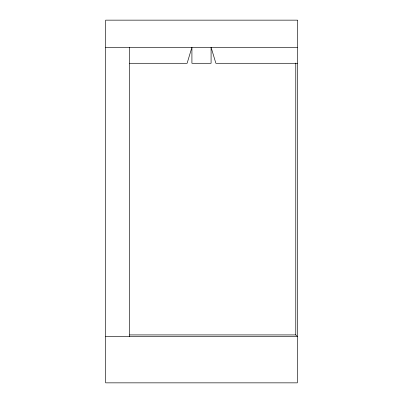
<?xml version="1.0" encoding="UTF-8"?>
<svg xmlns="http://www.w3.org/2000/svg" width="403" height="403" viewBox="0 0 403 403"><rect width="100%" height="100%" fill="white"/><g stroke="black" fill="none" stroke-linecap="round" stroke-linejoin="round"><path stroke-width="0.6" d="M105.631 47.312L297.369 47.312M129.6 63.291L187.118 63.291L191.914 47.312L191.914 63.291L211.086 63.291L211.086 47.312L215.882 63.291L297.369 63.291M129.6 334.918L295.772 334.918L297.369 336.515L105.631 336.515M295.772 63.044L295.772 334.918M129.6 47.312L129.6 336.515M297.369 20.15L105.631 20.15L105.631 382.85L297.369 382.85L297.369 20.15"/></g></svg>
